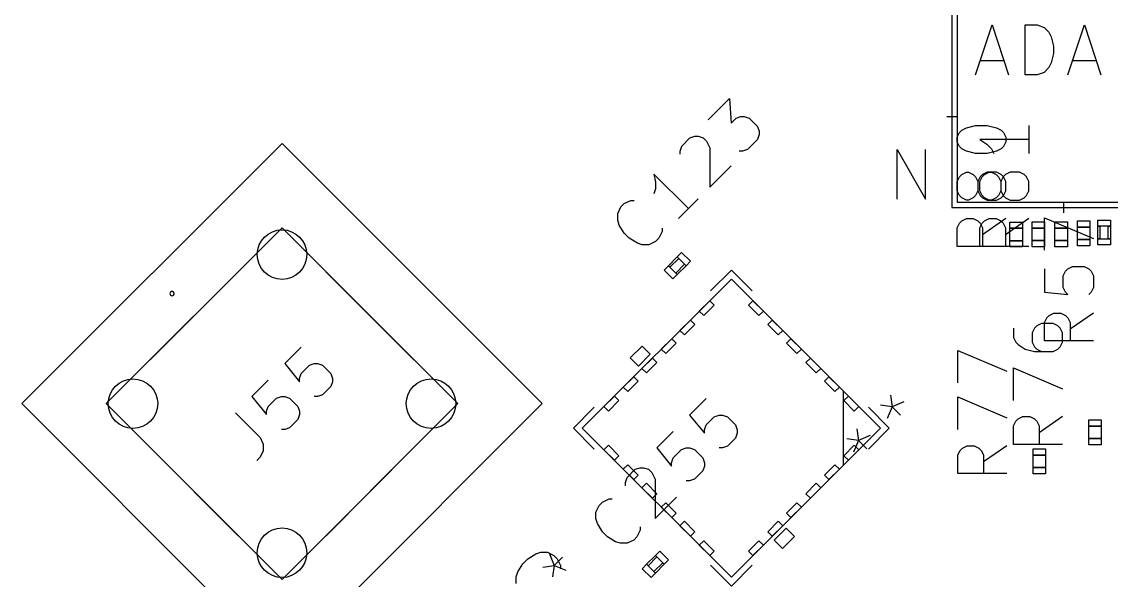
# Model space of a CAD drawing. Header units: millimetres. Extents: x -1 to 260, y -56 to 300.
# Drawn here: x 123.9 to 150.16, y 129.34 to 142.79 of the extents above; entities that cross this region are included whole.
import ezdxf

# ---------------------------------------------------------------- set-up
doc = ezdxf.new("R2010")
doc.units = ezdxf.units.MM
for name, color, linetype, true_color in [('Edge.Cuts', 254, 'CONTINUOUS', 0xd0d2cd), ('F.Fab', 9, 'CONTINUOUS', 0xafafaf), ('F.Silkscreen', 41, 'CONTINUOUS', 0xf2eda1)]:
    doc.layers.add(name, color=color, linetype=linetype, true_color=true_color)

msp = doc.modelspace()

# ---------------------------------------------------------------- linework, layer by layer
at = {"layer": 'Edge.Cuts'}
for centre in [(130.17, 137.182102), (126.577898, 133.59), (133.762102, 133.59), (130.17, 129.997898)]:
    msp.add_circle(centre, 0.5969, dxfattribs=at)
at = {"layer": 'F.Fab', "linetype": 'CONTINUOUS'}
for p, q in [((146.444, 145.556), (146.444, 138.444)), ((123.897963, 133.59), (130.17, 139.862037)), ((130.17, 139.862037), (136.442037, 133.59)), ((145.000369, 138.517861), (145.000369, 139.711661)), ((145.000369, 139.711661), (145.68254, 138.517861)), ((145.68254, 138.517861), (145.68254, 139.711661)), ((146.444, 138.444), (153.556, 138.444)), ((147.715, 137.815), (147.715, 137.965)), ((147.715, 137.965), (148.015, 137.965)), ((148.015, 137.965), (148.015, 137.815)), ((148.25, 137.82), (148.25, 137.97)), ((148.25, 137.97), (148.55, 137.97)), ((148.55, 137.97), (148.55, 137.82)), ((148.8, 137.82), (148.8, 137.97)), ((148.8, 137.97), (149.1, 137.97)), ((149.1, 137.97), (149.1, 137.82)), ((149.34, 137.845), (149.34, 137.995)), ((149.34, 137.995), (149.64, 137.995)), ((149.64, 137.995), (149.64, 137.845)), ((149.835, 137.865), (149.835, 138.015)), ((149.835, 138.015), (150.135, 138.015)), ((150.135, 137.865), (149.835, 137.865)), ((149.835, 137.565), (149.835, 137.865)), ((149.835, 137.865), (149.885, 137.865)), ((149.885, 137.865), (149.885, 137.565)), ((150.085, 137.565), (150.085, 137.865)), ((150.085, 137.865), (150.135, 137.865)), ((150.135, 138.015), (150.135, 137.865)), ((150.135, 137.865), (150.135, 137.565)), ((125.931602, 133.59), (130.17, 137.828398)), ((130.17, 137.828398), (134.408398, 133.59)), ((148.015, 137.815), (147.715, 137.815)), ((148.55, 137.82), (148.25, 137.82)), ((149.1, 137.82), (148.8, 137.82)), ((149.64, 137.845), (149.34, 137.845)), ((147.715, 137.365), (147.715, 137.515)), ((147.715, 137.515), (148.015, 137.515)), ((148.015, 137.365), (147.715, 137.365)), ((148.015, 137.515), (148.015, 137.365)), ((148.25, 137.37), (148.25, 137.52)), ((148.25, 137.52), (148.55, 137.52)), ((148.55, 137.37), (148.25, 137.37)), ((148.55, 137.52), (148.55, 137.37)), ((148.8, 137.37), (148.8, 137.52)), ((148.8, 137.52), (149.1, 137.52)), ((149.1, 137.37), (148.8, 137.37)), ((149.1, 137.52), (149.1, 137.37)), ((149.34, 137.395), (149.34, 137.545)), ((149.34, 137.545), (149.64, 137.545)), ((149.64, 137.395), (149.34, 137.395)), ((149.64, 137.545), (149.64, 137.395)), ((149.885, 137.565), (149.835, 137.565)), ((149.835, 137.415), (149.835, 137.565)), ((149.835, 137.565), (150.135, 137.565)), ((150.135, 137.415), (149.835, 137.415)), ((150.135, 137.565), (150.085, 137.565)), ((150.135, 137.565), (150.135, 137.415)), ((139.483099, 136.914068), (139.695231, 137.1262)), ((139.730586, 137.090845), (139.518454, 136.878713)), ((139.695231, 137.1262), (139.801297, 137.232266)), ((139.695231, 137.1262), (139.730586, 137.090845)), ((139.907363, 136.914068), (139.695231, 137.1262)), ((139.801297, 137.232266), (140.013429, 137.020134)), ((139.377033, 136.808002), (139.483099, 136.914068)), ((139.589165, 136.59587), (139.377033, 136.808002)), ((139.518454, 136.878713), (139.483099, 136.914068)), ((139.483099, 136.914068), (139.695231, 136.701936)), ((139.659876, 136.737291), (139.872008, 136.949423)), ((139.907363, 136.914068), (139.695231, 136.701936)), ((139.872008, 136.949423), (139.907363, 136.914068)), ((140.013429, 137.020134), (139.907363, 136.914068)), ((141, 136.592102), (137.407898, 133)), ((139.695231, 136.701936), (139.589165, 136.59587)), ((139.695231, 136.701936), (139.659876, 136.737291)), ((144.592102, 133), (141, 136.592102)), ((140.227698, 135.8198), (140.479145, 136.071248)), ((140.479145, 136.071248), (140.586908, 135.963485)), ((141.413092, 135.963485), (141.520855, 136.071248)), ((141.520855, 136.071248), (141.772302, 135.8198)), ((140.335461, 135.712037), (140.227698, 135.8198)), ((140.586908, 135.963485), (140.335461, 135.712037)), ((141.664539, 135.712037), (141.413092, 135.963485)), ((141.772302, 135.8198), (141.664539, 135.712037)), ((139.760725, 135.352827), (140.012172, 135.604274)), ((140.119935, 135.496511), (139.868488, 135.245064)), ((140.012172, 135.604274), (140.119935, 135.496511)), ((141.880065, 135.496511), (141.987828, 135.604274)), ((142.131512, 135.245064), (141.880065, 135.496511)), ((141.987828, 135.604274), (142.239275, 135.352827)), ((139.868488, 135.245064), (139.760725, 135.352827)), ((142.239275, 135.352827), (142.131512, 135.245064)), ((139.311712, 134.903814), (139.563159, 135.155261)), ((139.670922, 135.047498), (139.419475, 134.796051)), ((139.563159, 135.155261), (139.670922, 135.047498)), ((142.329078, 135.047498), (142.436841, 135.155261)), ((142.580525, 134.796051), (142.329078, 135.047498)), ((142.436841, 135.155261), (142.688288, 134.903814)), ((139.419475, 134.796051), (139.311712, 134.903814)), ((142.688288, 134.903814), (142.580525, 134.796051)), ((138.844739, 134.436841), (139.096186, 134.688288)), ((139.203949, 134.580525), (138.952502, 134.329078)), ((139.096186, 134.688288), (139.203949, 134.580525)), ((142.796051, 134.580525), (142.903814, 134.688288)), ((143.047498, 134.329078), (142.796051, 134.580525)), ((142.903814, 134.688288), (143.155261, 134.436841)), ((138.395726, 133.987828), (138.647173, 134.239275)), ((138.647173, 134.239275), (138.754936, 134.131512)), ((138.952502, 134.329078), (138.844739, 134.436841)), ((143.155261, 134.436841), (143.047498, 134.329078)), ((143.245064, 134.131512), (143.352827, 134.239275)), ((143.352827, 134.239275), (143.604274, 133.987828)), ((138.503489, 133.880065), (138.395726, 133.987828)), ((138.754936, 134.131512), (138.503489, 133.880065)), ((143.496511, 133.880065), (143.245064, 134.131512)), ((143.604274, 133.987828), (143.496511, 133.880065)), ((137.928752, 133.520855), (138.1802, 133.772302)), ((138.287963, 133.664539), (138.036515, 133.413092)), ((138.1802, 133.772302), (138.287963, 133.664539)), ((143.694077, 133.898026), (143.694077, 132.101974)), ((143.712037, 133.664539), (143.8198, 133.772302)), ((143.963485, 133.413092), (143.712037, 133.664539)), ((143.8198, 133.772302), (144.071248, 133.520855)), ((130.17, 127.317963), (123.897963, 133.59)), ((130.17, 129.351602), (125.931602, 133.59)), ((134.408398, 133.59), (130.17, 129.351602)), ((136.442037, 133.59), (130.17, 127.317963)), ((138.036515, 133.413092), (137.928752, 133.520855)), ((144.071248, 133.520855), (143.963485, 133.413092)), ((149.613284, 133.048581), (149.613284, 133.198581)), ((149.613284, 133.198581), (149.913284, 133.198581)), ((149.913284, 133.198581), (149.913284, 133.048581)), ((137.407898, 133), (141, 129.407898)), ((141, 129.407898), (144.592102, 133)), ((144.028158, 132.98331), (144.068356, 132.701929)), ((149.913284, 133.048581), (149.613284, 133.048581)), ((144.068356, 132.701929), (143.786974, 132.742126)), ((144.068356, 132.701929), (143.947764, 132.420548)), ((144.349737, 132.822521), (144.068356, 132.701929)), ((144.269342, 132.500942), (144.068356, 132.701929)), ((149.613284, 132.598581), (149.613284, 132.748581)), ((149.613284, 132.748581), (149.913284, 132.748581)), ((149.913284, 132.748581), (149.913284, 132.598581)), ((137.928752, 132.479145), (138.036515, 132.586908)), ((138.1802, 132.227698), (137.928752, 132.479145)), ((138.036515, 132.586908), (138.287963, 132.335461)), ((143.712037, 132.335461), (143.963485, 132.586908)), ((144.071248, 132.479145), (143.8198, 132.227698)), ((143.963485, 132.586908), (144.071248, 132.479145)), ((148.270578, 132.348562), (148.270578, 132.498562)), ((148.270578, 132.498562), (148.570578, 132.498562)), ((148.570578, 132.348562), (148.270578, 132.348562)), ((148.570578, 132.498562), (148.570578, 132.348562)), ((149.913284, 132.598581), (149.613284, 132.598581)), ((138.287963, 132.335461), (138.1802, 132.227698)), ((138.395726, 132.012172), (138.503489, 132.119935)), ((138.503489, 132.119935), (138.754936, 131.868488)), ((143.245064, 131.868488), (143.496511, 132.119935)), ((143.496511, 132.119935), (143.604274, 132.012172)), ((143.8198, 132.227698), (143.712037, 132.335461)), ((138.647173, 131.760725), (138.395726, 132.012172)), ((138.754936, 131.868488), (138.647173, 131.760725)), ((143.352827, 131.760725), (143.245064, 131.868488)), ((143.604274, 132.012172), (143.352827, 131.760725)), ((148.270578, 131.898562), (148.270578, 132.048562)), ((148.270578, 132.048562), (148.570578, 132.048562)), ((148.570578, 131.898562), (148.270578, 131.898562)), ((148.570578, 132.048562), (148.570578, 131.898562)), ((138.844739, 131.563159), (138.952502, 131.670922)), ((139.096186, 131.311712), (138.844739, 131.563159)), ((138.952502, 131.670922), (139.203949, 131.419475)), ((142.796051, 131.419475), (143.047498, 131.670922)), ((143.155261, 131.563159), (142.903814, 131.311712)), ((143.047498, 131.670922), (143.155261, 131.563159)), ((139.203949, 131.419475), (139.096186, 131.311712)), ((142.903814, 131.311712), (142.796051, 131.419475)), ((139.311712, 131.096186), (139.419475, 131.203949)), ((139.563159, 130.844739), (139.311712, 131.096186)), ((139.419475, 131.203949), (139.670922, 130.952502)), ((142.329078, 130.952502), (142.580525, 131.203949)), ((142.688288, 131.096186), (142.436841, 130.844739)), ((142.580525, 131.203949), (142.688288, 131.096186)), ((139.670922, 130.952502), (139.563159, 130.844739)), ((142.436841, 130.844739), (142.329078, 130.952502)), ((139.760725, 130.647173), (139.868488, 130.754936)), ((140.012172, 130.395726), (139.760725, 130.647173)), ((139.868488, 130.754936), (140.119935, 130.503489)), ((140.119935, 130.503489), (140.012172, 130.395726)), ((141.880065, 130.503489), (142.131512, 130.754936)), ((141.987828, 130.395726), (141.880065, 130.503489)), ((142.239275, 130.647173), (141.987828, 130.395726)), ((142.131512, 130.754936), (142.239275, 130.647173)), ((140.227698, 130.1802), (140.335461, 130.287963)), ((140.335461, 130.287963), (140.586908, 130.036515)), ((141.413092, 130.036515), (141.664539, 130.287963)), ((141.664539, 130.287963), (141.772302, 130.1802)), ((139.17, 129.932132), (139.276066, 130.038198)), ((139.276066, 130.038198), (139.488198, 129.826066)), ((140.479145, 129.928752), (140.227698, 130.1802)), ((140.586908, 130.036515), (140.479145, 129.928752)), ((141.520855, 129.928752), (141.413092, 130.036515)), ((141.772302, 130.1802), (141.520855, 129.928752)), ((138.851802, 129.613934), (138.957868, 129.72)), ((138.957868, 129.72), (139.17, 129.932132)), ((138.993223, 129.684645), (138.957868, 129.72)), ((138.957868, 129.72), (139.17, 129.507868)), ((139.205355, 129.896777), (138.993223, 129.684645)), ((139.134645, 129.543223), (139.346777, 129.755355)), ((139.17, 129.932132), (139.205355, 129.896777)), ((139.382132, 129.72), (139.17, 129.932132)), ((139.382132, 129.72), (139.17, 129.507868)), ((139.346777, 129.755355), (139.382132, 129.72)), ((139.488198, 129.826066), (139.382132, 129.72)), ((139.063934, 129.401802), (138.851802, 129.613934)), ((139.17, 129.507868), (139.063934, 129.401802)), ((139.17, 129.507868), (139.134645, 129.543223))]:
    msp.add_line(p, q, dxfattribs=at)
at = {"layer": 'F.Fab'}
for centre in [(130.17, 137.182102), (126.577898, 133.59), (133.762102, 133.59), (130.17, 129.997898)]:
    msp.add_circle(centre, 0.5969, dxfattribs=at)
at = {"layer": 'F.Silkscreen', "linetype": 'CONTINUOUS'}
for p, q in [((146.317, 145.683), (146.317, 138.317)), ((146.884653, 141.515382), (147.284111, 142.713754)), ((147.284111, 142.713754), (147.683568, 141.515382)), ((148.083025, 141.515382), (148.083025, 142.713754)), ((148.083025, 142.713754), (148.368352, 142.713754)), ((148.368352, 142.713754), (148.539548, 142.656689)), ((148.539548, 142.656689), (148.653679, 142.542558)), ((149.110201, 141.515382), (149.509659, 142.713754)), ((149.509659, 142.713754), (149.909116, 141.515382)), ((148.653679, 142.542558), (148.710744, 142.428428)), ((148.710744, 142.428428), (148.767809, 142.200166)), ((148.767809, 142.200166), (148.767809, 142.02897)), ((146.998784, 141.857774), (147.569437, 141.857774)), ((148.710744, 141.800709), (148.653679, 141.686578)), ((148.767809, 142.02897), (148.710744, 141.800709)), ((149.224332, 141.857774), (149.794985, 141.857774)), ((148.539548, 141.572448), (148.368352, 141.515382)), ((148.653679, 141.686578), (148.539548, 141.572448)), ((148.368352, 141.515382), (148.083025, 141.515382)), ((140.438916, 140.430139), (140.953921, 140.945144)), ((140.953921, 140.945144), (140.993537, 140.350908)), ((141.112384, 140.469755), (141.231231, 140.509371)), ((141.231231, 140.509371), (141.310463, 140.509371)), ((141.310463, 140.509371), (141.42931, 140.469755)), ((146.444, 140.5014), (146.19, 140.5014)), ((140.993537, 140.350908), (141.112384, 140.469755)), ((141.42931, 140.469755), (141.627389, 140.271676)), ((141.627389, 140.271676), (141.667004, 140.152829)), ((146.551677, 140.177877), (146.663727, 140.233902)), ((146.663727, 140.233902), (146.887828, 140.289927)), ((146.887828, 140.289927), (147.167954, 140.289927)), ((147.167954, 140.289927), (147.392054, 140.233902)), ((147.392054, 140.233902), (147.504104, 140.177877)), ((148.166155, 140.289927), (148.166155, 139.617625)), ((139.805064, 139.796287), (140.003142, 139.994366)), ((140.003142, 139.994366), (140.12199, 140.033982)), ((140.12199, 140.033982), (140.201221, 140.033982)), ((140.201221, 140.033982), (140.320069, 139.994366)), ((140.320069, 139.994366), (140.3993, 139.915134)), ((141.627389, 139.95475), (141.389694, 139.717056)), ((141.667004, 140.073597), (141.627389, 139.95475)), ((141.667004, 140.152829), (141.667004, 140.073597)), ((146.439627, 140.009801), (146.495652, 140.121851)), ((146.439627, 139.897751), (146.439627, 140.009801)), ((146.495652, 140.121851), (146.551677, 140.177877)), ((148.166155, 139.953776), (146.989627, 139.953776)), ((146.989627, 139.953776), (147.157702, 139.841726)), ((147.504104, 140.177877), (147.56013, 140.121851)), ((147.56013, 140.121851), (147.616155, 140.009801)), ((147.616155, 140.009801), (147.616155, 139.897751)), ((139.765448, 139.67744), (139.805064, 139.796287)), ((140.3993, 139.915134), (140.478532, 139.756671)), ((140.478532, 139.756671), (140.478532, 138.805893)), ((141.389694, 139.717056), (141.270847, 139.67744)), ((145.000369, 138.517861), (145.000369, 139.711661)), ((145.000369, 139.711661), (145.68254, 138.517861)), ((145.68254, 138.517861), (145.68254, 139.711661)), ((146.495652, 139.785701), (146.439627, 139.897751)), ((146.551677, 139.729675), (146.495652, 139.785701)), ((146.663727, 139.67365), (146.551677, 139.729675)), ((147.157702, 139.841726), (147.269752, 139.729675)), ((147.269752, 139.729675), (147.325778, 139.617625)), ((147.504104, 139.729675), (147.392054, 139.67365)), ((147.56013, 139.785701), (147.504104, 139.729675)), ((147.616155, 139.897751), (147.56013, 139.785701)), ((139.765448, 139.598208), (139.765448, 139.67744)), ((141.270847, 139.67744), (141.191615, 139.67744)), ((146.887828, 139.617625), (146.663727, 139.67365)), ((147.167954, 139.617625), (146.887828, 139.617625)), ((147.392054, 139.67365), (147.167954, 139.617625)), ((140.478532, 138.805893), (140.993536, 139.320898)), ((146.551677, 139.113399), (146.663727, 139.169424)), ((146.663727, 139.169424), (146.719752, 139.169424)), ((146.719752, 139.169424), (146.831803, 139.113399)), ((147.167954, 139.169424), (147.055903, 139.113399)), ((147.101677, 139.113399), (147.213727, 139.169424)), ((147.392054, 139.169424), (147.167954, 139.169424)), ((147.213727, 139.169424), (147.269752, 139.169424)), ((147.269752, 139.169424), (147.381803, 139.113399)), ((147.504104, 139.113399), (147.392054, 139.169424)), ((147.717954, 139.169424), (147.605903, 139.113399)), ((147.942054, 139.169424), (147.717954, 139.169424)), ((148.054104, 139.113399), (147.942054, 139.169424)), ((139.963527, 138.290888), (139.131596, 139.122819)), ((139.131596, 139.122819), (139.171211, 138.92474)), ((139.171211, 138.92474), (139.171211, 138.766277)), ((146.439627, 138.945323), (146.495652, 139.057374)), ((146.439627, 138.721223), (146.439627, 138.945323)), ((146.495652, 139.057374), (146.551677, 139.113399)), ((146.831803, 139.113399), (146.887828, 139.057374)), ((146.887828, 139.057374), (146.943853, 138.945323)), ((146.999878, 139.057374), (146.943853, 138.945323)), ((146.943853, 138.945323), (146.943853, 138.721223)), ((146.989627, 138.945323), (147.045652, 139.057374)), ((146.989627, 138.721223), (146.989627, 138.945323)), ((147.055903, 139.113399), (146.999878, 139.057374)), ((147.045652, 139.057374), (147.101677, 139.113399)), ((147.381803, 139.113399), (147.437828, 139.057374)), ((147.437828, 139.057374), (147.493853, 138.945323)), ((147.549878, 139.057374), (147.493853, 138.945323)), ((147.493853, 138.945323), (147.493853, 138.721223)), ((147.56013, 139.057374), (147.504104, 139.113399)), ((147.605903, 139.113399), (147.549878, 139.057374)), ((147.616155, 138.945323), (147.56013, 139.057374)), ((147.616155, 138.721223), (147.616155, 138.945323)), ((148.11013, 139.057374), (148.054104, 139.113399)), ((148.166155, 138.945323), (148.11013, 139.057374)), ((148.166155, 138.721223), (148.166155, 138.945323)), ((139.171211, 138.766277), (139.131596, 138.64743)), ((146.495652, 138.609172), (146.439627, 138.721223)), ((146.943853, 138.721223), (146.887828, 138.609172)), ((146.943853, 138.721223), (146.999878, 138.609172)), ((147.045652, 138.609172), (146.989627, 138.721223)), ((147.493853, 138.721223), (147.437828, 138.609172)), ((147.493853, 138.721223), (147.549878, 138.609172)), ((147.56013, 138.609172), (147.616155, 138.721223)), ((148.11013, 138.609172), (148.166155, 138.721223)), ((138.339281, 138.330504), (138.418512, 138.409735)), ((138.418512, 138.409735), (138.576975, 138.488967)), ((138.576975, 138.488967), (138.656207, 138.488967)), ((140.201221, 138.528583), (139.725832, 138.053193)), ((146.551677, 138.553147), (146.495652, 138.609172)), ((146.663727, 138.497122), (146.551677, 138.553147)), ((146.719752, 138.497122), (146.663727, 138.497122)), ((146.831803, 138.553147), (146.719752, 138.497122)), ((146.887828, 138.609172), (146.831803, 138.553147)), ((146.999878, 138.609172), (147.055903, 138.553147)), ((147.101677, 138.553147), (147.045652, 138.609172)), ((147.055903, 138.553147), (147.167954, 138.497122)), ((147.213727, 138.497122), (147.101677, 138.553147)), ((147.167954, 138.497122), (147.392054, 138.497122)), ((147.269752, 138.497122), (147.213727, 138.497122)), ((147.381803, 138.553147), (147.269752, 138.497122)), ((147.437828, 138.609172), (147.381803, 138.553147)), ((147.392054, 138.497122), (147.504104, 138.553147)), ((147.504104, 138.553147), (147.56013, 138.609172)), ((147.549878, 138.609172), (147.605903, 138.553147)), ((147.605903, 138.553147), (147.717954, 138.497122)), ((147.717954, 138.497122), (147.942054, 138.497122)), ((147.942054, 138.497122), (148.054104, 138.553147)), ((148.054104, 138.553147), (148.11013, 138.609172)), ((149.0094, 138.444), (149.0094, 138.19)), ((138.260049, 138.172041), (138.339281, 138.330504)), ((138.260049, 138.013578), (138.260049, 138.172041)), ((146.317, 138.317), (153.683, 138.317)), ((138.299665, 137.89473), (138.260049, 138.013578)), ((138.418512, 137.696652), (138.299665, 137.89473)), ((146.439627, 137.82482), (146.495652, 137.936871)), ((146.495652, 137.936871), (146.551677, 137.992896)), ((146.551677, 137.992896), (146.663727, 138.048921)), ((146.663727, 138.048921), (146.831803, 138.048921)), ((146.831803, 138.048921), (146.943853, 137.992896)), ((146.943853, 137.992896), (146.999878, 137.936871)), ((146.989627, 137.82482), (147.045652, 137.936871)), ((146.999878, 137.936871), (147.055903, 137.82482)), ((147.045652, 137.936871), (147.101677, 137.992896)), ((147.616155, 138.048921), (147.055903, 137.656745)), ((147.101677, 137.992896), (147.213727, 138.048921)), ((147.213727, 138.048921), (147.381803, 138.048921)), ((147.381803, 138.048921), (147.493853, 137.992896)), ((147.493853, 137.992896), (147.549878, 137.936871)), ((147.549878, 137.936871), (147.605903, 137.82482)), ((148.166155, 138.048921), (147.605903, 137.656745)), ((148.551164, 137.286078), (148.551164, 138.07043)), ((148.551164, 138.07043), (149.727692, 137.566204)), ((138.537359, 137.577804), (138.418512, 137.696652)), ((139.329674, 137.736267), (139.250443, 137.577804)), ((139.329674, 137.815499), (139.329674, 137.736267)), ((146.439627, 137.376619), (146.439627, 137.82482)), ((146.989627, 137.376619), (146.989627, 137.82482)), ((147.055903, 137.82482), (147.055903, 137.376619)), ((147.605903, 137.82482), (147.605903, 137.376619)), ((147.715, 137.515), (147.715, 137.815)), ((147.715, 137.815), (148.015, 137.815)), ((148.015, 137.815), (148.015, 137.515)), ((148.25, 137.52), (148.25, 137.82)), ((148.25, 137.82), (148.55, 137.82)), ((148.55, 137.82), (148.55, 137.52)), ((148.8, 137.52), (148.8, 137.82)), ((148.8, 137.82), (149.1, 137.82)), ((149.1, 137.82), (149.1, 137.52)), ((149.34, 137.545), (149.34, 137.845)), ((149.34, 137.845), (149.64, 137.845)), ((149.64, 137.845), (149.64, 137.545)), ((138.735438, 137.458957), (138.537359, 137.577804)), ((138.854285, 137.419341), (138.735438, 137.458957)), ((139.012748, 137.419341), (138.854285, 137.419341)), ((139.171211, 137.498573), (139.012748, 137.419341)), ((139.250443, 137.577804), (139.171211, 137.498573)), ((147.616155, 137.376619), (146.439627, 137.376619)), ((148.166155, 137.376619), (146.989627, 137.376619)), ((148.015, 137.515), (147.715, 137.515)), ((148.55, 137.52), (148.25, 137.52)), ((149.1, 137.52), (148.8, 137.52)), ((149.64, 137.545), (149.34, 137.545)), ((141, 136.807629), (140.497106, 136.304734)), ((141.502894, 136.304734), (141, 136.807629)), ((148.551164, 136.837877), (148.551164, 136.277625)), ((149.05539, 136.781852), (149.111415, 136.837877)), ((149.111415, 136.837877), (149.223465, 136.893902)), ((149.223465, 136.893902), (149.503591, 136.893902)), ((149.503591, 136.893902), (149.615641, 136.837877)), ((149.615641, 136.837877), (149.671667, 136.781852)), ((126.990141, 134.648539), (129.111461, 136.769859)), ((131.228539, 136.769859), (133.349859, 134.648539)), ((148.999365, 136.669801), (149.05539, 136.781852)), ((148.999365, 136.389676), (148.999365, 136.669801)), ((149.671667, 136.781852), (149.727692, 136.669801)), ((149.727692, 136.669801), (149.727692, 136.389676)), ((148.551164, 136.277625), (149.111415, 136.2216)), ((149.05539, 136.277625), (148.999365, 136.389676)), ((149.111415, 136.2216), (149.05539, 136.277625)), ((149.671667, 136.277625), (149.615641, 136.2216)), ((149.727692, 136.389676), (149.671667, 136.277625)), ((148.663214, 135.717374), (148.775264, 135.773399)), ((148.775264, 135.773399), (148.94334, 135.773399)), ((148.94334, 135.773399), (149.05539, 135.717374)), ((149.727692, 135.773399), (149.16744, 135.381223)), ((148.475212, 135.518508), (148.363162, 135.462483)), ((148.755338, 135.518508), (148.475212, 135.518508)), ((148.551164, 135.549298), (148.607189, 135.661349)), ((148.551164, 135.101097), (148.551164, 135.549298)), ((148.607189, 135.661349), (148.663214, 135.717374)), ((148.867388, 135.462483), (148.755338, 135.518508)), ((149.05539, 135.717374), (149.111415, 135.661349)), ((149.111415, 135.661349), (149.16744, 135.549298)), ((149.16744, 135.549298), (149.16744, 135.101097)), ((147.802911, 135.406458), (147.802911, 135.182357)), ((148.307137, 135.406458), (148.251112, 135.294407)), ((148.251112, 135.294407), (148.251112, 135.070307)), ((148.363162, 135.462483), (148.307137, 135.406458)), ((148.923414, 135.406458), (148.867388, 135.462483)), ((148.979439, 135.294407), (148.923414, 135.406458)), ((148.979439, 135.070307), (148.979439, 135.294407)), ((138.561047, 134.691965), (138.848415, 134.979333)), ((138.848415, 134.979333), (139.045981, 134.781768)), ((147.802911, 135.182357), (147.858936, 135.070307)), ((147.858936, 135.070307), (147.914961, 135.014282)), ((147.914961, 135.014282), (148.083036, 134.902231)), ((148.251112, 135.070307), (148.307137, 134.958256)), ((149.727692, 135.101097), (148.551164, 135.101097)), ((148.923414, 134.958256), (148.979439, 135.070307)), ((130.630661, 134.951662), (130.234504, 134.555505)), ((139.045981, 134.781768), (138.758613, 134.494399)), ((146.460205, 134.090162), (146.460205, 134.874514)), ((146.460205, 134.874514), (147.636733, 134.370288)), ((148.083036, 134.902231), (148.307137, 134.846206)), ((148.307137, 134.958256), (148.363162, 134.902231)), ((148.307137, 134.846206), (148.755338, 134.846206)), ((148.363162, 134.902231), (148.475212, 134.846206)), ((148.755338, 134.846206), (148.867388, 134.902231)), ((148.867388, 134.902231), (148.923414, 134.958256)), ((130.234504, 134.555505), (130.591046, 134.119731)), ((130.630661, 134.31781), (130.82874, 134.515889)), ((130.82874, 134.515889), (130.947587, 134.555505)), ((130.947587, 134.555505), (131.026819, 134.555505)), ((131.026819, 134.555505), (131.145666, 134.515889)), ((131.145666, 134.515889), (131.343745, 134.31781)), ((138.758613, 134.494399), (138.561047, 134.691965)), ((147.802911, 133.669678), (147.802911, 134.45403)), ((147.802911, 134.45403), (148.979439, 133.949804)), ((130.591046, 134.198963), (130.630661, 134.31781)), ((130.591046, 134.119731), (130.591046, 134.198963)), ((131.343745, 134.31781), (131.383361, 134.198963)), ((131.383361, 134.198963), (131.383361, 134.119731)), ((129.838346, 134.159347), (129.442189, 133.763189)), ((131.343745, 134.000884), (131.145666, 133.802805)), ((131.383361, 134.119731), (131.343745, 134.000884)), ((129.442189, 133.763189), (129.79873, 133.327416)), ((129.838346, 133.525495), (130.036425, 133.723574)), ((130.036425, 133.723574), (130.155272, 133.763189)), ((130.155272, 133.763189), (130.234504, 133.763189)), ((130.234504, 133.763189), (130.353351, 133.723574)), ((130.353351, 133.723574), (130.55143, 133.525495)), ((131.026819, 133.76319), (130.947587, 133.76319)), ((131.145666, 133.802805), (131.026819, 133.76319)), ((140.389072, 133.71146), (139.992914, 133.315303)), ((144.836381, 133.791533), (144.876579, 133.510152)), ((146.460205, 132.969659), (146.460205, 133.754011)), ((146.460205, 133.754011), (147.636733, 133.249785)), ((129.79873, 133.406648), (129.838346, 133.525495)), ((129.79873, 133.327416), (129.79873, 133.406648)), ((130.55143, 133.525495), (130.591046, 133.406648)), ((130.591046, 133.406648), (130.591046, 133.327416)), ((137.695266, 133.502894), (137.192371, 133)), ((144.807629, 133), (144.304734, 133.502894)), ((144.876579, 133.510152), (144.595197, 133.550349)), ((144.876579, 133.510152), (144.755987, 133.228771)), ((145.15796, 133.630744), (144.876579, 133.510152)), ((145.077565, 133.309165), (144.876579, 133.510152)), ((129.046031, 133.367032), (129.640268, 132.772796)), ((130.55143, 133.208569), (130.353351, 133.01049)), ((130.591046, 133.327416), (130.55143, 133.208569)), ((139.992914, 133.315303), (140.349456, 132.879529)), ((140.389072, 133.077608), (140.587151, 133.275687)), ((140.587151, 133.275687), (140.705998, 133.315303)), ((140.705998, 133.315303), (140.78523, 133.315303)), ((140.78523, 133.315303), (140.904077, 133.275687)), ((140.904077, 133.275687), (141.102156, 133.077608)), ((147.802911, 133.053401), (147.858936, 133.165452)), ((147.858936, 133.165452), (147.914961, 133.221477)), ((147.914961, 133.221477), (148.027011, 133.277502)), ((148.027011, 133.277502), (148.195087, 133.277502)), ((148.195087, 133.277502), (148.307137, 133.221477)), ((148.307137, 133.221477), (148.363162, 133.165452)), ((148.363162, 133.165452), (148.419187, 133.053401)), ((148.979439, 133.277502), (148.419187, 132.885326)), ((130.234504, 132.970874), (130.155272, 132.970874)), ((130.353351, 133.01049), (130.234504, 132.970874)), ((137.192371, 133), (137.695266, 132.497106)), ((139.596757, 132.919145), (139.200599, 132.522987)), ((140.349456, 132.958761), (140.389072, 133.077608)), ((140.349456, 132.879529), (140.349456, 132.958761)), ((141.102156, 133.077608), (141.141771, 132.958761)), ((141.141771, 132.879529), (141.102156, 132.760682)), ((141.141771, 132.958761), (141.141771, 132.879529)), ((144.304734, 132.497106), (144.807629, 133)), ((147.802911, 132.6052), (147.802911, 133.053401)), ((148.419187, 133.053401), (148.419187, 132.6052)), ((149.613284, 132.748581), (149.613284, 133.048581)), ((149.613284, 133.048581), (149.913284, 133.048581)), ((149.913284, 133.048581), (149.913284, 132.748581)), ((129.640268, 132.772796), (129.719499, 132.614333)), ((129.719499, 132.614333), (129.719499, 132.45587)), ((141.102156, 132.760682), (140.904077, 132.562603)), ((148.979439, 132.6052), (147.802911, 132.6052)), ((149.913284, 132.748581), (149.613284, 132.748581)), ((126.990141, 132.531461), (129.10934, 130.408019)), ((129.719499, 132.45587), (129.640268, 132.297407)), ((131.23066, 130.408019), (133.349859, 132.531461)), ((139.200599, 132.522987), (139.557141, 132.087214)), ((139.596757, 132.285293), (139.794836, 132.483372)), ((139.794836, 132.483372), (139.913683, 132.522987)), ((139.913683, 132.522987), (139.992914, 132.522987)), ((139.992914, 132.522987), (140.111762, 132.483372)), ((140.111762, 132.483372), (140.30984, 132.285293)), ((140.78523, 132.522988), (140.705998, 132.522988)), ((140.904077, 132.562603), (140.78523, 132.522988)), ((146.460205, 132.353382), (146.51623, 132.465433)), ((146.460205, 131.905181), (146.460205, 132.353382)), ((146.51623, 132.465433), (146.572255, 132.521458)), ((146.572255, 132.521458), (146.684305, 132.577483)), ((146.684305, 132.577483), (146.852381, 132.577483)), ((146.852381, 132.577483), (146.964431, 132.521458)), ((146.964431, 132.521458), (147.020456, 132.465433)), ((147.020456, 132.465433), (147.076481, 132.353382)), ((147.636733, 132.577483), (147.076481, 132.185307)), ((147.076481, 132.353382), (147.076481, 131.905181)), ((148.270578, 132.048562), (148.270578, 132.348562)), ((148.270578, 132.348562), (148.570578, 132.348562)), ((148.570578, 132.348562), (148.570578, 132.048562)), ((129.640268, 132.297407), (129.561036, 132.218175)), ((139.557141, 132.166446), (139.596757, 132.285293)), ((139.557141, 132.087214), (139.557141, 132.166446)), ((140.30984, 132.285293), (140.349456, 132.166446)), ((140.349456, 132.087214), (140.30984, 131.968367)), ((140.349456, 132.166446), (140.349456, 132.087214)), ((138.487515, 131.809904), (138.685594, 132.007982)), ((138.685594, 132.007982), (138.804441, 132.047598)), ((138.804441, 132.047598), (138.883673, 132.047598)), ((138.883673, 132.047598), (139.00252, 132.007982)), ((139.00252, 132.007982), (139.081752, 131.928751)), ((139.081752, 131.928751), (139.160983, 131.770288)), ((140.30984, 131.968367), (140.111762, 131.770288)), ((147.636733, 131.905181), (146.460205, 131.905181)), ((148.570578, 132.048562), (148.270578, 132.048562)), ((138.4479, 131.691056), (138.487515, 131.809904)), ((138.4479, 131.611825), (138.4479, 131.691056)), ((139.160983, 131.770288), (139.160983, 130.81951)), ((139.992914, 131.730672), (139.913683, 131.730672)), ((140.111762, 131.770288), (139.992914, 131.730672)), ((137.893279, 131.215667), (138.051742, 131.294899)), ((138.051742, 131.294899), (138.130974, 131.294899)), ((139.160983, 130.81951), (139.675988, 131.334515)), ((137.734816, 130.977973), (137.814048, 131.136436)), ((137.814048, 131.136436), (137.893279, 131.215667)), ((137.734816, 130.81951), (137.734816, 130.977973)), ((137.774432, 130.700662), (137.734816, 130.81951)), ((137.893279, 130.502584), (137.774432, 130.700662)), ((138.012126, 130.383736), (137.893279, 130.502584)), ((138.804441, 130.542199), (138.72521, 130.383736)), ((138.804441, 130.621431), (138.804441, 130.542199)), ((142.03478, 130.298994), (142.322148, 130.586362)), ((142.322148, 130.586362), (142.519714, 130.388796)), ((138.210205, 130.264889), (138.012126, 130.383736)), ((138.329052, 130.225273), (138.210205, 130.264889)), ((138.645978, 130.304505), (138.487515, 130.225273)), ((138.72521, 130.383736), (138.645978, 130.304505)), ((142.232346, 130.101428), (142.03478, 130.298994)), ((142.519714, 130.388796), (142.232346, 130.101428)), ((136.289349, 129.969913), (136.408197, 130.009529)), ((136.408197, 130.009529), (136.56666, 130.009529)), ((136.56666, 130.009529), (136.725123, 129.930297)), ((138.487515, 130.225273), (138.329052, 130.225273)), ((135.853576, 129.53414), (135.972423, 129.732219)), ((135.972423, 129.732219), (136.091271, 129.851066)), ((136.091271, 129.851066), (136.289349, 129.969913)), ((136.614079, 129.969032), (136.732105, 129.693637)), ((136.725123, 129.930297), (136.804354, 129.851066)), ((136.928816, 129.890348), (136.732105, 129.693637)), ((136.804354, 129.851066), (136.883586, 129.692603)), ((135.81396, 129.415293), (135.853576, 129.53414)), ((136.456711, 129.654295), (136.732105, 129.693637)), ((136.732105, 129.693637), (136.692763, 129.418243)), ((136.732105, 129.693637), (137.0075, 129.575611)), ((136.883586, 129.692603), (136.883586, 129.613371)), ((140.497106, 129.695266), (141, 129.192371)), ((141, 129.192371), (141.502894, 129.695266)), ((135.81396, 129.25683), (135.81396, 129.415293))]:
    msp.add_line(p, q, dxfattribs=at)
at = {"layer": 'F.Silkscreen'}
for centre in [(130.17, 137.182102), (126.577898, 133.59), (133.762102, 133.59), (130.17, 129.997898)]:
    msp.add_circle(centre, 0.5969, dxfattribs=at)
for centre, start, end in [((127.51835, 136.241651), -45.0008103, 135.0008103), ((127.51835, 136.24165), -225, -45)]:
    msp.add_arc(centre, 0.05, start, end, dxfattribs=at)

doc.saveas('drawing.dxf')
